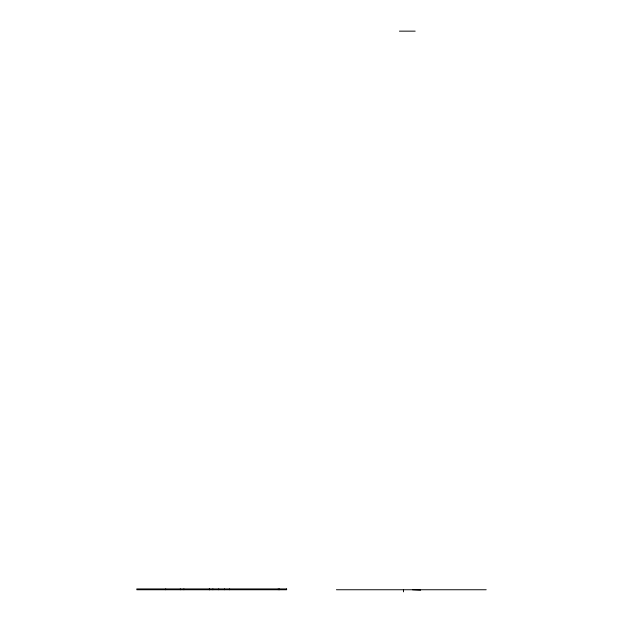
<?xml version="1.0" encoding="UTF-8"?>
<svg xmlns="http://www.w3.org/2000/svg" width="623" height="623" viewBox="0 0 623 623"><rect width="100%" height="100%" fill="white"/><g stroke="black" fill="none" stroke-linecap="round" stroke-linejoin="round"><path stroke-width="0.93" d="M399.413 31.15L415.175 31.15M336.412 589.747L486.197 589.747M412.434 589.747L420.642 590.183M403.463 589.747L403.463 591.85M279.314 588.937L279.314 589.747M278.201 588.937L278.201 589.747M229.638 588.937L229.638 589.747M224.591 588.937L224.591 589.747M218.712 588.937L218.712 589.747M212.879 588.937L212.879 589.747M209.577 588.937L209.577 589.747M209.281 588.937L209.281 589.747M183.894 588.937L183.894 589.747M180.273 588.937L180.273 589.747M165.726 588.937L165.726 589.747M286.642 588.937L136.803 588.937L136.803 589.747L286.642 589.747L286.642 588.937"/></g></svg>
